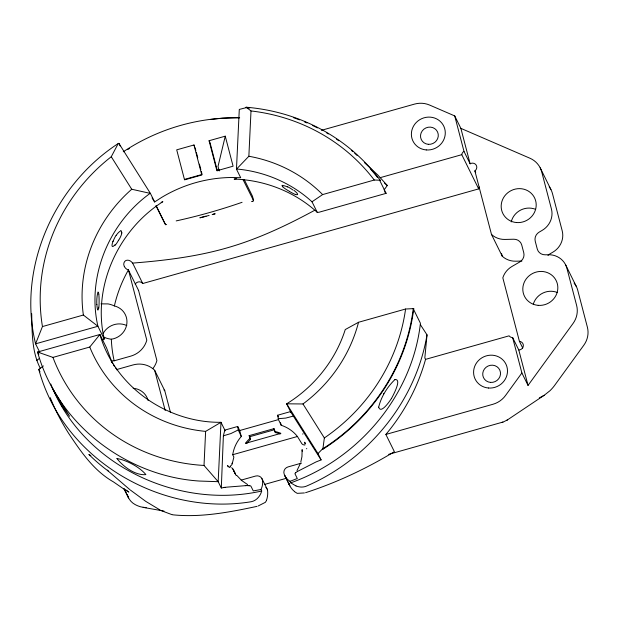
<?xml version="1.0" encoding="UTF-8"?>
<svg xmlns="http://www.w3.org/2000/svg" width="619" height="619" viewBox="0 0 619 619"><rect width="100%" height="100%" fill="white"/><g stroke="black" fill="none" stroke-linecap="round" stroke-linejoin="round"><path stroke-width="0.93" d="M31.693 313.663C32.103 332.132 31.716 352.01 40.506 368.723M301.499 463.12L288.044 466.912A5.61 5.339 -26.3 0 0 284.136 474.03A15.715 14.949 -26.3 0 0 290.009 481.327L290.752 482.835C358.718 458.71 412.355 395.51 420.425 323.257L413.252 308.749L413.755 308.61A194.706 185.174 -26.3 0 1 322.832 449.262L322.584 448.868A194.219 184.71 -26.3 0 0 413.252 308.749M224.132 487.463L221.308 488.02L218.174 481.683L204.015 465.449L205.624 431.389L220.983 422.305L225.184 430.809M229.626 467.616A3.931 3.737 -26.3 0 1 231.073 465.473A3.366 3.203 -26.3 0 0 232.411 463.136A6.438 2.948 -17.6 0 0 232.489 462.733L233.866 457.046L232.713 454.717A36.49 34.703 -26.3 0 1 241.271 436.503L239.708 430.522L237.711 426.476L224.821 430.104L223.374 435.807L221.308 488.02M152.088 197.925L154.626 201.964L161.636 197.43A132.102 125.642 -26.3 0 1 232.442 177.491L240.698 177.715L236.466 169.165L239.29 109.424L246.138 107.683A194.219 184.717 -26.3 0 1 249.705 108.016M246.138 107.683L246.161 107.172L251.005 110.948L253.039 111.188A189.724 180.439 -26.3 0 1 374.263 180.028L380.259 180.23L379.71 180.384L386.117 193.345L318.777 212.309L317.222 212.332C294.714 191.689 264.561 180.005 234.114 179.084L236.667 178.651M236.466 169.165L248.861 156.251L251.005 110.948M378.673 407.101C381.18 396.748 387.285 386.945 394.922 379.579M420.409 324.712L427.009 334.856L424.835 357.937L425.547 359.368A200.951 191.116 -26.3 0 1 385.861 434.445L394.38 451.677C366.456 468.598 336.635 482.658 305.562 492.693M305.02 444.055L304.703 442.214L305.484 443.792M98.754 308.417L98.792 308.138A8.976 0.843 -90 0 0 98.87 294.652M322.832 449.262L324.356 437.95L302.97 403.967L286.651 403.812L290.884 412.386M427.009 334.856C415.906 401.414 368.282 459.414 306.66 486.031A11.134 9.649 -22.1 0 1 302.026 487.045L301.515 487.076A15.243 13.107 -21 0 1 296.068 485.93M111.466 360.8L114.144 360.815A134.362 127.785 -26.3 0 1 111.327 339.22A17.68 16.814 -26.3 0 0 126.895 323.25A17.68 16.814 -26.3 0 0 114.383 305.933L114.801 304.146A134.362 127.785 -26.3 0 1 128.388 269.985L138.563 290.419L156.901 360.583A22.454 21.356 -26.3 0 1 152.901 368.514M225.254 136.172L233.092 166.194L216.913 170.751L209.075 140.73L225.254 136.172L218.027 166.41L219.211 170.96M300.78 462.099L301.948 456.683L302.134 449.618L302.219 451.259M241.263 480.089L255.616 476.042A5.61 5.339 -26.3 0 1 262.456 480.135A15.715 14.949 -26.3 0 1 260.947 489.513L261.69 491.022C260.382 496.036 256.529 500.701 251.275 501.715C160.77 516.726 62.852 459.383 38.796 369.404L43.4 365.937M232.411 463.136L232.04 463.236A5.61 5.339 -26.3 0 0 231.761 463.322M266.603 500.314L265.389 502.311L258.216 505.947M112.913 241.456L113.045 241.054M300.223 463.809L296.988 470.564M154.626 201.964L150.402 193.407L118.879 143.337L118.252 143.523L111.265 156.731L108.511 158.928A182.992 174.032 -26.3 0 0 42.448 326.561L35.577 343.831L39.771 352.319M302.768 434.151L302.954 433.749M391.487 398.443C392.848 395.92 402.365 378.673 394.937 379.571M391.456 398.489C389.97 400.756 380.824 414.544 378.673 407.17M383.772 393.336L383.447 393.831M384.097 189.94L387.293 185.499L377.838 175.03L364.591 162.766M425.547 359.368L509.112 335.831A4.488 4.271 -26.3 0 0 512.625 337.548L521.894 372.971L505.491 395.549A22.454 21.356 -26.3 0 1 492.886 404.292L385.861 434.445M521.894 372.971L528.038 385.413L573.062 323.443A22.454 21.356 -26.3 0 0 576.622 305.422L566.919 268.29A19.646 18.686 -26.3 0 0 548.357 254.734L545.215 254.804A8.418 8.008 -26.3 0 1 537.261 248.993L535.234 241.24A8.418 8.008 -26.3 0 1 539.273 232.055L542.02 230.469A19.646 18.686 -26.3 0 0 551.436 209.029L541.733 171.896A22.454 21.356 -26.3 0 0 529.887 158.209L460.876 128.365L454.725 115.923L429.586 105.052A22.454 21.356 -26.3 0 0 414.451 104.116L321.385 130.33M38.819 354.532L37.581 352.033L99.922 334.477C114.801 386.627 167.323 422.986 220.983 422.305L218.174 481.683L199.279 481.04C125.773 476.251 57.25 423.667 37.581 352.033L52.948 357.403L89.755 347.042L99.922 334.477L106.53 347.847L112.078 362.564M297.352 471.516L316.023 461.944L321.106 459.909L317.973 453.572L322.584 448.868M295.557 472.846L295.325 473.078A4.232 1.292 -22.2 0 0 295.139 473.303L295.124 473.334A3.211 0.99 -21.9 0 0 295 473.852L297.306 478.518L290.009 481.327M295.65 472.761L297.282 471.554M150.402 193.407L131.731 189.244L130.826 190.048A144.823 137.735 -26.3 0 0 83.016 312.332L83.364 315.04L97.918 326.275L104.232 339.05L102.576 340.04M282.179 185.274L282.179 185.274A8.968 1.71 27.3 0 0 282.852 186.799M149.783 193.615C109.021 223.026 86.498 276.801 97.918 326.275L35.577 343.831C17.1 268.213 53.737 185.491 118.252 143.523M36.498 360.606L39.57 358.293M302.97 403.967L303.387 403.658A146.974 139.778 -26.3 0 0 358.533 322.275L405.577 309.02L413.755 308.61M324.356 437.95L325.416 437.223A187.572 178.396 -26.3 0 0 405.577 309.02M237.023 169.041C264.661 171.579 291.503 183 312.007 201.786L322.638 194.575L374.263 180.028M388.686 454.346L503.448 421.918L507.541 419.844L544.225 395.27L549.904 390.775A40.057 38.092 -26.3 0 0 554.771 385.196L583.818 345.216A22.454 21.356 -26.3 0 0 587.385 327.188L577.682 290.056A19.646 18.686 -26.3 0 0 574.123 283.146M507.541 419.844L506.922 420.224M544.225 395.27L539.335 397.901M127.87 149.45L129.417 148.514M358.533 322.275L345.255 329.556C335.506 360.32 314.088 386.968 286.651 403.812L317.973 453.572M237.711 426.476L238.261 429.926L230.864 433.579L223.374 435.807M314.638 210.313C288.972 224.194 262.502 236.899 234.593 245.627A98.669 29.921 -14.6 0 1 219.969 249.836C191.426 257.326 162.008 260.785 132.644 263.098L142.734 283.517L478.688 188.888A4.488 4.271 -26.3 0 1 479.392 186.992M242.075 202.305C220.55 209.795 198.467 216.031 176.198 220.906M161.188 202.328L162.859 201.693C118.043 230.075 92.115 286.783 104.232 339.05M251.577 201.585L252.134 201.384M252.374 201.291L253.535 200.866L253.303 199.279M502.914 422.112L501.994 422.421M257.071 506.35C229.525 512.246 200.742 517.739 172.523 514.784M193.971 144.985L176.709 149.844L184.555 179.866L201.817 174.999L193.971 144.985L194.583 146.231M184.4 179.44L201.871 174.519M217.3 170.179L219.141 169.66M380.066 177.692L461.782 154.68A4.488 4.271 -26.3 0 1 463.979 151.353L454.725 115.923M42.448 326.561L83.364 315.04M114.144 360.815L130.717 356.149A22.454 21.356 -26.3 0 0 146.804 340.156L128.466 269.992M116.449 369.613L133.015 364.947A22.454 21.356 -26.3 0 1 154.68 370.309L164.778 390.736L170.403 412.254M304.865 445.076A3.931 3.737 -26.3 0 0 304.084 444.906A3.366 3.203 -26.3 0 1 301.793 443.591L301.763 443.552A6.43 2.948 -17.4 0 1 301.592 443.274L297.43 436.488A36.49 34.703 -26.3 0 0 281.181 425.261L278.527 419.721L277.622 415.233L290.504 411.604L321.106 459.909M239.708 430.522L278.689 419.543M293.584 416.03L285.723 418.088L278.179 418.684M249.148 435.637L273.962 428.65L274.496 429.741L249.689 436.728L249.148 435.637L250.432 439.567A28.629 27.228 -26.3 0 0 246.788 443.39M232.713 454.717L297.43 436.488M234.748 473.589L235.158 473.558A6.438 5.703 -9 0 1 235.367 473.922L232.551 468.482M264.328 484.499L286.465 478.263M206.05 216.248L199.86 217.811L209.106 215.435M164.677 223.134L165.583 224.712L166.643 224.511M304.416 492.941L297.213 493.351L294.505 491.656M260.947 489.513L253.279 490.921L250.974 486.255A2.987 0.874 -7.3 0 0 250.919 486.186A2.739 0.805 -7.5 0 0 250.834 486.101A3.196 0.936 -7.3 0 0 250.594 485.977A3.791 1.106 -7.3 0 0 250.308 485.876L250.208 485.845A4.635 1.331 -6.9 0 0 249.859 485.783L249.751 485.76M261.69 491.022C177.877 509.94 82.791 465.148 50.758 383.981M101.013 303.875L108.046 303.906A34.881 28.079 82.2 0 1 113.215 305.453L114.383 305.933M224.194 487.447L226.291 487.207A14.57 3.103 -1.5 0 1 227.606 487.083L246.13 485.613A10.206 2.546 -5.5 0 1 246.966 485.575M210.862 119.428L222.608 118.175L239.197 117.61M224.596 487.393L225.107 487.331M245.294 485.644L245.712 485.629M521.894 261.063L515.681 261.203A19.646 18.686 -26.3 0 1 502.249 256.22L491.494 234.446L474.881 170.89A4.488 4.271 -26.3 0 0 476.104 164.994A4.488 4.271 -26.3 0 0 470.131 163.795L463.979 151.353M246.935 485.606L248.42 485.636M247.925 485.613L249.364 485.706A5.71 1.617 -6.6 0 1 249.72 485.768M306.366 448.705L306.8 448.729M146.216 507.719L141.07 506.915A27.592 26.246 -26.3 0 1 135.151 504.57L135.019 504.5A16.837 16.017 -26.3 0 1 127.413 494.86M205.624 431.389L205.33 431.358A146.974 139.778 -26.3 0 1 90.026 347.7L89.755 347.042M111.327 339.22L109.911 339.003A34.803 26.431 67.9 0 1 104.727 337.548M143.121 507.371L164.027 511.085M248.861 156.251L250.146 156.491A144.823 137.735 -26.3 0 1 322.638 194.575M172.02 514.668L161.52 510.745M296.029 485.985L290.752 482.835M103.729 337.061L104.735 337.494M160.267 510.126L145.767 501.382L130.222 489.931M231.622 467.716L232.605 468.537M125.688 489.784L128.868 492.059L128.241 491.703A14.67 2.53 31.1 0 1 124.845 489.722L113.339 481.83C93.771 470.68 80.996 451.793 68.748 433.532C61.536 422.15 55.215 410.18 50.247 397.653M247.623 484.569L241.565 480.452M90.838 455.599L88.857 454.439A200.951 191.116 -26.3 0 0 108.302 471.113L107.528 470.115M129.619 489.443L108.511 471.307M384.422 183L387.293 185.499M241.627 480.499L236.69 475.291M228.326 466.463L227.591 465.534L228.341 467.059M384.531 191.689L386.117 193.345M111.265 156.731L131.731 189.244M114.569 366.696L114.221 366.123M52.321 388.082L69.552 416.278L62.14 406.219L52.46 388.376M113.881 365.558L113.556 365.017M112.766 363.686L112.341 362.958M112.047 362.448L111.242 361.047L111.613 361.829M164.623 223.041L155.926 205.694M233.82 470.78L234.702 472.359M232.999 469.132L236.125 475.454M540.178 167.803L550.941 189.576M565.526 264.638L576.281 286.404M474.881 170.89L475.709 172.562M461.782 154.68L478.688 188.888M491.494 234.446A19.646 18.686 -26.3 0 0 504.918 239.437L513.793 239.228A8.418 8.008 -26.3 0 1 521.747 245.039L523.775 252.792A8.418 8.008 -26.3 0 1 519.736 261.976L511.983 266.464A19.646 18.686 -26.3 0 0 502.821 277.807L519.426 341.371L522.738 348.064M512.625 337.548L518.784 349.983L528.038 385.413M312.007 201.786L317.222 212.332M244.219 179.518L252.498 196.277L253.364 199.643M242.958 179.456L253.496 200.525M209.075 140.73L209.996 142.602L217.362 170.798M277.622 415.233L278.418 416.85M273.962 428.65L275.238 432.573A28.629 27.228 -26.3 0 1 280.245 433.965M156.406 206.142L165.583 224.712M284.732 475.438L289.707 485.513M118.879 143.337L120.148 145.906M241.271 436.503L238.261 429.926M261.922 478.58L267.006 488.855M124.117 488.886L128.605 497.986M124.055 488.762L128.249 497.227M38.796 369.404L39.995 371.841M285.08 476.119L289.893 485.884M124.326 266.394C122.709 263.818 124.52 259.763 127.808 260.173A8.302 7.126 -74 0 1 132.574 263.16M52.948 357.403L54.17 360.552A180.841 171.989 -26.3 0 0 204.015 465.449M289.088 484.043L288.957 483.64M501.514 253.419L502.249 256.22M460.876 128.365L470.131 163.795M280.515 422.7L281.181 425.261M274.681 430.453L275.053 431.869M195.132 147.763L195.844 150.494M196.316 152.313L197.747 157.768M199.411 164.136L200.835 169.591M201.307 171.409L202.026 174.14M249.689 436.728L250.432 439.567M154.68 370.309L165.196 410.536M253.457 200.277L253.527 200.773M96.843 304.548L96.804 304.107A8.976 1.486 -88.9 0 1 97.872 292.733M123.274 151.787A194.211 184.71 -26.3 0 1 239.677 117.85M293.63 117.711A194.219 184.717 -26.3 0 1 299.526 119.877M304.502 121.881A194.219 184.717 -26.3 0 1 306.97 122.933M312.657 125.533A194.219 184.717 -26.3 0 1 317.454 127.909M326.809 133.054A194.219 184.717 -26.3 0 1 328.333 133.967M336.558 139.213A194.219 184.717 -26.3 0 1 338.748 140.722M351.375 150.402A194.219 184.717 -26.3 0 1 352.729 151.539M354.726 153.28A194.219 184.717 -26.3 0 1 357.349 155.632M370.185 168.678A194.219 184.717 -26.3 0 1 377.59 177.591M97.879 292.098A8.968 1.424 -87.4 0 1 98.854 294.327M98.583 307.233A8.976 0.998 88.7 0 1 96.866 304.447M120.488 230.709A8.976 2.414 -58.5 0 1 121.448 232.992M116.225 235.29A8.976 2.453 -59.3 0 1 120.202 231.189M113.3 240.915A8.976 2.623 -62.6 0 1 116.086 235.313M114.964 244.745A8.968 2.066 -62.7 0 1 112.96 241.418M118.593 240.157A8.976 1.942 -61.7 0 1 114.886 245.534M121.935 232.504A8.976 2.29 -58.9 0 1 118.825 240.002M287.386 186.644A8.976 2.012 32.1 0 1 292.926 190.002M293.955 190.366A8.968 1.679 32.8 0 1 295.487 194.389M282.581 185.499A8.976 1.695 27.9 0 1 287.518 186.961M289.53 191.41A8.976 1.416 29.3 0 1 282.721 186.791M295.665 194.59A8.976 1.161 30.9 0 1 289.762 191.635M246.153 107.219A194.706 185.174 -26.3 0 1 380.228 180.253M128.396 269.93A8.403 7.165 -76.9 0 1 124.303 266.41M163.989 389.985A22.454 21.356 -26.3 0 1 164.778 390.736M519.426 341.371A4.488 4.271 -26.3 0 1 523.349 345.812A4.488 4.271 -26.3 0 1 518.784 349.983M230.02 467.028A14.036 13.347 -26.3 0 1 230.33 466.803M138.563 290.419A4.488 4.271 -26.3 0 1 138.339 290.396M135.205 284.152A4.488 4.271 -26.3 0 1 142.734 283.517M549.215 186.776A22.454 21.356 -26.3 0 1 552.496 193.67L562.199 230.802A19.646 18.686 -26.3 0 1 552.775 252.235L550.028 253.829A8.418 8.008 -26.3 0 0 547.977 255.461M133.201 388.283A17.68 16.814 -26.3 0 1 148.08 400.431M103.102 333.533A17.68 16.814 -26.3 0 1 126.787 325.571M234.353 472.73A3.366 3.203 -26.3 0 1 235.112 473.489M249.89 438.476A28.629 27.228 -26.3 0 0 245.457 443.351L280.902 433.362A28.629 27.228 -26.3 0 0 274.704 431.489M294.543 491.548A13.51 9.184 58.1 0 1 288.98 484.066M288.802 483.354A5.068 3.451 58.1 0 1 288.779 483.083M267.524 490.109A13.734 8.148 88.9 0 1 266.51 500.214M265.876 487.493A4.774 2.801 88.7 0 1 267.47 490.101M115.467 367.64A8.976 0.48 57.9 0 1 116.032 368.537M116.589 369.435A8.976 0.48 57.9 0 1 116.859 369.868M511.224 221.919A17.68 16.814 -26.3 0 1 535.675 209.377M533.276 304.223A17.68 16.814 -26.3 0 1 557.495 292.555M116.983 458.547C123.065 466.641 135.669 475.74 145.883 474.603C139.724 467.074 126.299 459.994 116.983 458.547M213.362 214.259L212.155 214.607L215.18 213.764L213.362 214.259M288.996 483.772L288.895 483.377L288.996 483.772M426.282 149.937A17.115 16.28 -26.3 0 0 443.931 126.5A17.115 16.28 -26.3 0 0 414.776 124.195A17.115 16.28 -26.3 0 0 426.282 149.937M488.492 388.012A17.115 16.28 -26.3 0 0 506.141 364.576A17.115 16.28 -26.3 0 0 476.986 362.27A17.115 16.28 -26.3 0 0 488.492 388.012M490.542 382.403A8.983 8.542 -26.3 0 0 499.804 370.1A8.983 8.542 -26.3 0 0 484.507 368.893A8.983 8.542 -26.3 0 0 490.542 382.403M428.333 144.32A8.983 8.542 -26.3 0 0 437.587 132.025A8.983 8.542 -26.3 0 0 422.29 130.818A8.983 8.542 -26.3 0 0 428.333 144.32M516.579 222.554A17.68 16.814 -26.3 0 0 534.801 198.343A17.68 16.814 -26.3 0 0 504.686 195.96A17.68 16.814 -26.3 0 0 516.579 222.554M538.213 305.353A17.68 16.814 -26.3 0 0 556.435 281.142A17.68 16.814 -26.3 0 0 526.32 278.759A17.68 16.814 -26.3 0 0 538.213 305.353"/></g></svg>
